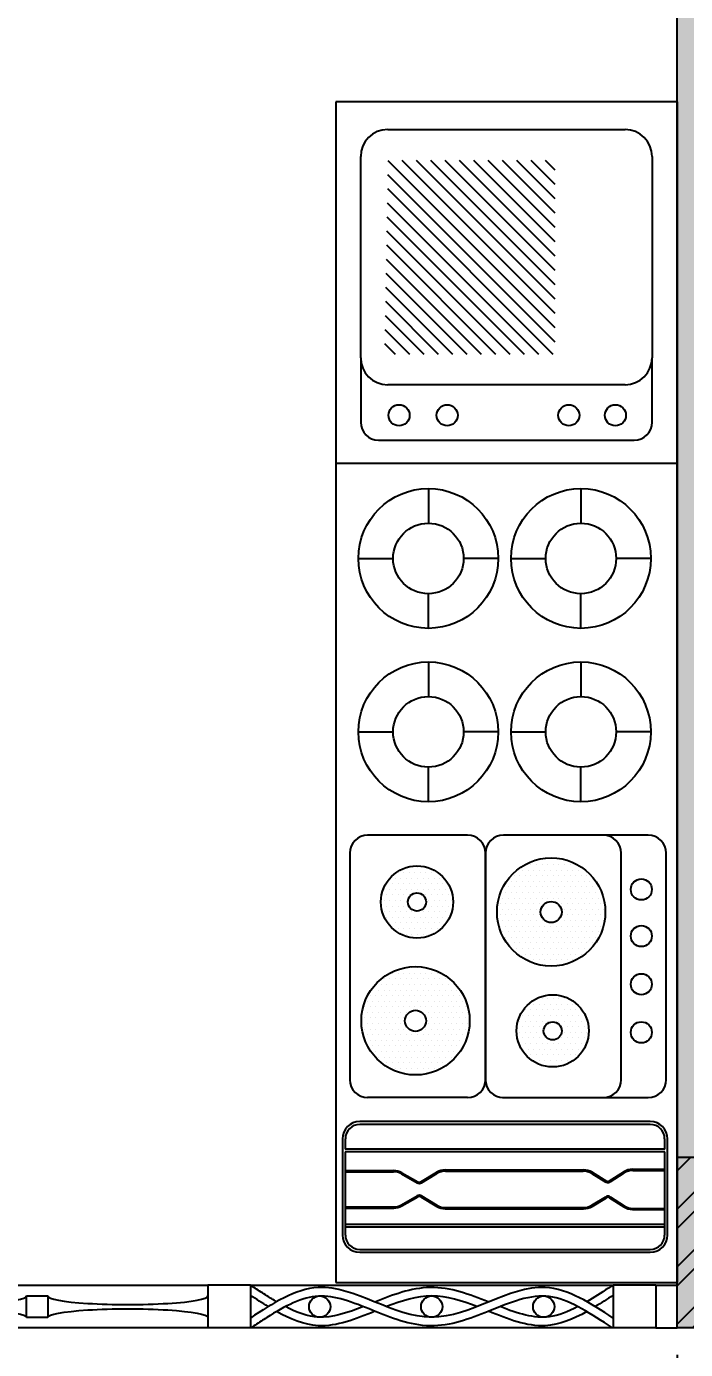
# Model space of a CAD drawing. Header units: millimetres. Extents: x 3409 to 3822, y 896 to 1108.
# Drawn here: x 3737.894 to 3739.439, y 1082.644 to 1085.744 of the extents above; entities that cross this region are included whole.
import ezdxf

# ---------------------------------------------------------------- set-up
doc = ezdxf.new("R2010")
doc.units = ezdxf.units.MM
for name, color, linetype in [('a-epipla', 8, 'Continuous'), ('a-toixoi', 5, 'Continuous'), ('DS_ST_quote 1_50', 7, 'Continuous'), ('Layer1', 5, 'Continuous'), ('ypostilwmata', 232, 'Continuous')]:
    doc.layers.add(name, color=color, linetype=linetype)
doc.styles.get("Standard").update_dxf_attribs({"font": 'arial.ttf'})
doc.dimstyles.get("Standard").update_dxf_attribs({"dimtxt": 0.18, "dimasz": 0.18, "dimexe": 0.18, "dimexo": 0.0625, "dimgap": 0.09, "dimtad": 0, "dimtih": 1, "dimtoh": 1, "dimdec": 4, "dimzin": 0, "dimdsep": 46, "dimtxsty": 'Standard', "dimcen": 0.09, "dimadec": 0, "dimazin": 0, "dimtfac": 1, "dimtdec": 4, "dimtofl": 0, "dimtmove": 0, "dimatfit": 3, "dimfxl": 1, "dimtolj": 1, "dimtzin": 0, "dimarcsym": 0})

# ---------------------------------------------------------------- blocks, each defined once
blk = doc.blocks.new('*X146')
at = {"color": 0}
for p, q in [((105.51402, 122.5058), (105.62727, 122.61905)), ((105.51402, 122.51641), (105.61666, 122.61905)), ((105.51402, 122.52701), (105.60606, 122.61905)), ((105.51402, 122.53762), (105.59545, 122.61905)), ((105.51402, 122.54823), (105.58485, 122.61905)), ((105.51402, 122.55883), (105.57424, 122.61905)), ((105.51402, 122.56944), (105.56363, 122.61905)), ((105.51402, 122.58005), (105.55303, 122.61905)), ((105.51402, 122.59065), (105.54242, 122.61905)), ((105.51402, 122.60126), (105.53181, 122.61905)), ((105.51402, 122.61187), (105.52121, 122.61905)), ((105.51429, 122.49546), (105.63788, 122.61905)), ((105.52471, 122.49527), (105.64848, 122.61905)), ((105.53513, 122.49509), (105.65766, 122.61762)), ((105.54556, 122.49491), (105.65766, 122.60701)), ((105.55598, 122.49472), (105.65766, 122.5964)), ((105.5664, 122.49454), (105.65766, 122.5858)), ((105.57683, 122.49436), (105.65766, 122.57519)), ((105.58725, 122.49417), (105.65766, 122.56458)), ((105.59767, 122.49399), (105.65766, 122.55398)), ((105.6081, 122.49381), (105.65766, 122.54337)), ((105.61852, 122.49363), (105.65766, 122.53276)), ((105.62895, 122.49344), (105.65766, 122.52216)), ((105.63937, 122.49326), (105.65766, 122.51155)), ((105.64979, 122.49308), (105.65766, 122.50094))]:
    blk.add_line(p, q, dxfattribs=at)
blk = doc.blocks.new('*X147')
at = {"color": 0}
for p, q in [((105.8109, 122.8594), (105.8109, 122.8594)), ((105.8203, 122.8594), (105.8203, 122.8594)), ((105.8297, 122.8594), (105.8297, 122.8594)), ((105.8391, 122.8594), (105.8391, 122.8594)), ((105.7594, 122.8312), (105.7594, 122.8312)), ((105.7641, 122.8406), (105.7641, 122.8406)), ((105.7687, 122.8312), (105.7687, 122.8312)), ((105.7734, 122.8406), (105.7734, 122.8406)), ((105.7781, 122.85), (105.7781, 122.85)), ((105.7781, 122.8312), (105.7781, 122.8312)), ((105.7828, 122.8406), (105.7828, 122.8406)), ((105.7875, 122.85), (105.7875, 122.85)), ((105.7875, 122.8312), (105.7875, 122.8312)), ((105.7922, 122.8406), (105.7922, 122.8406)), ((105.7969, 122.85), (105.7969, 122.85)), ((105.7969, 122.8312), (105.7969, 122.8312)), ((105.8016, 122.8406), (105.8016, 122.8406)), ((105.8063, 122.85), (105.8063, 122.85)), ((105.8063, 122.8312), (105.8063, 122.8312)), ((105.8109, 122.8406), (105.8109, 122.8406)), ((105.8156, 122.85), (105.8156, 122.85)), ((105.8156, 122.8312), (105.8156, 122.8312)), ((105.8203, 122.8406), (105.8203, 122.8406)), ((105.825, 122.85), (105.825, 122.85)), ((105.825, 122.8312), (105.825, 122.8312)), ((105.8297, 122.8406), (105.8297, 122.8406)), ((105.8344, 122.85), (105.8344, 122.85)), ((105.8344, 122.8312), (105.8344, 122.8312)), ((105.8391, 122.8406), (105.8391, 122.8406)), ((105.8438, 122.85), (105.8438, 122.85)), ((105.8438, 122.8312), (105.8438, 122.8312)), ((105.8484, 122.8406), (105.8484, 122.8406)), ((105.8531, 122.85), (105.8531, 122.85)), ((105.8531, 122.8312), (105.8531, 122.8312)), ((105.8578, 122.8406), (105.8578, 122.8406)), ((105.8625, 122.85), (105.8625, 122.85)), ((105.8625, 122.8312), (105.8625, 122.8312)), ((105.8672, 122.8406), (105.8672, 122.8406)), ((105.8719, 122.8312), (105.8719, 122.8312)), ((105.8766, 122.8406), (105.8766, 122.8406)), ((105.8812, 122.8312), (105.8812, 122.8312)), ((105.75, 122.8125), (105.75, 122.8125)), ((105.7547, 122.8219), (105.7547, 122.8219)), ((105.7594, 122.8125), (105.7594, 122.8125)), ((105.7641, 122.8219), (105.7641, 122.8219)), ((105.7687, 122.8125), (105.7687, 122.8125)), ((105.7734, 122.8219), (105.7734, 122.8219)), ((105.7781, 122.8125), (105.7781, 122.8125)), ((105.7828, 122.8219), (105.7828, 122.8219)), ((105.7875, 122.8125), (105.7875, 122.8125)), ((105.7922, 122.8219), (105.7922, 122.8219)), ((105.7969, 122.8125), (105.7969, 122.8125)), ((105.8016, 122.8219), (105.8016, 122.8219)), ((105.8063, 122.8125), (105.8063, 122.8125)), ((105.8109, 122.8219), (105.8109, 122.8219)), ((105.8156, 122.8125), (105.8156, 122.8125)), ((105.8203, 122.8219), (105.8203, 122.8219)), ((105.825, 122.8125), (105.825, 122.8125)), ((105.8297, 122.8219), (105.8297, 122.8219)), ((105.8344, 122.8125), (105.8344, 122.8125)), ((105.8391, 122.8219), (105.8391, 122.8219)), ((105.8438, 122.8125), (105.8438, 122.8125)), ((105.8484, 122.8219), (105.8484, 122.8219)), ((105.8531, 122.8125), (105.8531, 122.8125)), ((105.8578, 122.8219), (105.8578, 122.8219)), ((105.8625, 122.8125), (105.8625, 122.8125)), ((105.8672, 122.8219), (105.8672, 122.8219)), ((105.8719, 122.8125), (105.8719, 122.8125)), ((105.8766, 122.8219), (105.8766, 122.8219)), ((105.8812, 122.8125), (105.8812, 122.8125)), ((105.8859, 122.8219), (105.8859, 122.8219)), ((105.8906, 122.8125), (105.8906, 122.8125)), ((105.8953, 122.8219), (105.8953, 122.8219)), ((105.9, 122.8125), (105.9, 122.8125)), ((105.7406, 122.7938), (105.7406, 122.7938)), ((105.7453, 122.8031), (105.7453, 122.8031)), ((105.75, 122.7938), (105.75, 122.7938)), ((105.7547, 122.8031), (105.7547, 122.8031)), ((105.7594, 122.7938), (105.7594, 122.7938)), ((105.7641, 122.8031), (105.7641, 122.8031)), ((105.7687, 122.7938), (105.7687, 122.7938)), ((105.7734, 122.8031), (105.7734, 122.8031)), ((105.7781, 122.7938), (105.7781, 122.7938)), ((105.7828, 122.8031), (105.7828, 122.8031)), ((105.7875, 122.7938), (105.7875, 122.7938)), ((105.7922, 122.8031), (105.7922, 122.8031)), ((105.7969, 122.7938), (105.7969, 122.7938)), ((105.8016, 122.8031), (105.8016, 122.8031)), ((105.8063, 122.7938), (105.8063, 122.7938)), ((105.8109, 122.8031), (105.8109, 122.8031)), ((105.8156, 122.7938), (105.8156, 122.7938)), ((105.8203, 122.8031), (105.8203, 122.8031)), ((105.825, 122.7938), (105.825, 122.7938)), ((105.8297, 122.8031), (105.8297, 122.8031)), ((105.8344, 122.7938), (105.8344, 122.7938)), ((105.8391, 122.8031), (105.8391, 122.8031)), ((105.8438, 122.7938), (105.8438, 122.7938)), ((105.8484, 122.8031), (105.8484, 122.8031)), ((105.8531, 122.7938), (105.8531, 122.7938)), ((105.8578, 122.8031), (105.8578, 122.8031)), ((105.8625, 122.7938), (105.8625, 122.7938)), ((105.8672, 122.8031), (105.8672, 122.8031)), ((105.8719, 122.7938), (105.8719, 122.7938)), ((105.8766, 122.8031), (105.8766, 122.8031)), ((105.8812, 122.7938), (105.8812, 122.7938)), ((105.8859, 122.8031), (105.8859, 122.8031)), ((105.8906, 122.7938), (105.8906, 122.7938)), ((105.8953, 122.8031), (105.8953, 122.8031)), ((105.9, 122.7938), (105.9, 122.7938)), ((105.9047, 122.8031), (105.9047, 122.8031)), ((105.7313, 122.775), (105.7313, 122.775)), ((105.7359, 122.7844), (105.7359, 122.7844)), ((105.7359, 122.7656), (105.7359, 122.7656)), ((105.7406, 122.775), (105.7406, 122.775)), ((105.7453, 122.7844), (105.7453, 122.7844)), ((105.7453, 122.7656), (105.7453, 122.7656)), ((105.75, 122.775), (105.75, 122.775)), ((105.7547, 122.7844), (105.7547, 122.7844)), ((105.7547, 122.7656), (105.7547, 122.7656)), ((105.7594, 122.775), (105.7594, 122.775)), ((105.7641, 122.7844), (105.7641, 122.7844)), ((105.7641, 122.7656), (105.7641, 122.7656)), ((105.7687, 122.775), (105.7687, 122.775)), ((105.7734, 122.7844), (105.7734, 122.7844)), ((105.7734, 122.7656), (105.7734, 122.7656)), ((105.7781, 122.775), (105.7781, 122.775)), ((105.7828, 122.7844), (105.7828, 122.7844)), ((105.7828, 122.7656), (105.7828, 122.7656)), ((105.7875, 122.775), (105.7875, 122.775)), ((105.7922, 122.7844), (105.7922, 122.7844)), ((105.7922, 122.7656), (105.7922, 122.7656)), ((105.7969, 122.775), (105.7969, 122.775)), ((105.8016, 122.7844), (105.8016, 122.7844)), ((105.8016, 122.7656), (105.8016, 122.7656)), ((105.8391, 122.7844), (105.8391, 122.7844)), ((105.8391, 122.7656), (105.8391, 122.7656)), ((105.8438, 122.775), (105.8438, 122.775)), ((105.8484, 122.7844), (105.8484, 122.7844)), ((105.8484, 122.7656), (105.8484, 122.7656)), ((105.8531, 122.775), (105.8531, 122.775)), ((105.8578, 122.7844), (105.8578, 122.7844)), ((105.8578, 122.7656), (105.8578, 122.7656)), ((105.8625, 122.775), (105.8625, 122.775)), ((105.8672, 122.7844), (105.8672, 122.7844)), ((105.8672, 122.7656), (105.8672, 122.7656)), ((105.8719, 122.775), (105.8719, 122.775)), ((105.8766, 122.7844), (105.8766, 122.7844)), ((105.8766, 122.7656), (105.8766, 122.7656)), ((105.8812, 122.775), (105.8812, 122.775)), ((105.8859, 122.7844), (105.8859, 122.7844)), ((105.8859, 122.7656), (105.8859, 122.7656)), ((105.8906, 122.775), (105.8906, 122.775)), ((105.8953, 122.7844), (105.8953, 122.7844)), ((105.8953, 122.7656), (105.8953, 122.7656)), ((105.9, 122.775), (105.9, 122.775)), ((105.9047, 122.7844), (105.9047, 122.7844)), ((105.9047, 122.7656), (105.9047, 122.7656)), ((105.9094, 122.775), (105.9094, 122.775)), ((105.7359, 122.7469), (105.7359, 122.7469)), ((105.7406, 122.7562), (105.7406, 122.7562)), ((105.7453, 122.7469), (105.7453, 122.7469)), ((105.75, 122.7562), (105.75, 122.7562)), ((105.7547, 122.7469), (105.7547, 122.7469)), ((105.7594, 122.7562), (105.7594, 122.7562)), ((105.7641, 122.7469), (105.7641, 122.7469)), ((105.7687, 122.7562), (105.7687, 122.7562)), ((105.7734, 122.7469), (105.7734, 122.7469)), ((105.7781, 122.7562), (105.7781, 122.7562)), ((105.7828, 122.7469), (105.7828, 122.7469)), ((105.7875, 122.7562), (105.7875, 122.7562)), ((105.7922, 122.7469), (105.7922, 122.7469)), ((105.7969, 122.7562), (105.7969, 122.7562)), ((105.8016, 122.7469), (105.8016, 122.7469)), ((105.8063, 122.7562), (105.8063, 122.7562)), ((105.8109, 122.7469), (105.8109, 122.7469)), ((105.8203, 122.7469), (105.8203, 122.7469)), ((105.8297, 122.7469), (105.8297, 122.7469)), ((105.8344, 122.7562), (105.8344, 122.7562)), ((105.8391, 122.7469), (105.8391, 122.7469)), ((105.8438, 122.7562), (105.8438, 122.7562)), ((105.8484, 122.7469), (105.8484, 122.7469)), ((105.8531, 122.7562), (105.8531, 122.7562)), ((105.8578, 122.7469), (105.8578, 122.7469)), ((105.8625, 122.7562), (105.8625, 122.7562)), ((105.8672, 122.7469), (105.8672, 122.7469)), ((105.8719, 122.7562), (105.8719, 122.7562)), ((105.8766, 122.7469), (105.8766, 122.7469)), ((105.8812, 122.7562), (105.8812, 122.7562)), ((105.8859, 122.7469), (105.8859, 122.7469)), ((105.8906, 122.7562), (105.8906, 122.7562)), ((105.8953, 122.7469), (105.8953, 122.7469)), ((105.9, 122.7562), (105.9, 122.7562)), ((105.9047, 122.7469), (105.9047, 122.7469)), ((105.9094, 122.7562), (105.9094, 122.7562)), ((105.7406, 122.7375), (105.7406, 122.7375)), ((105.7453, 122.7281), (105.7453, 122.7281)), ((105.75, 122.7375), (105.75, 122.7375)), ((105.7547, 122.7281), (105.7547, 122.7281)), ((105.7594, 122.7375), (105.7594, 122.7375)), ((105.7641, 122.7281), (105.7641, 122.7281)), ((105.7687, 122.7375), (105.7687, 122.7375)), ((105.7734, 122.7281), (105.7734, 122.7281)), ((105.7781, 122.7375), (105.7781, 122.7375)), ((105.7828, 122.7281), (105.7828, 122.7281)), ((105.7875, 122.7375), (105.7875, 122.7375)), ((105.7922, 122.7281), (105.7922, 122.7281)), ((105.7969, 122.7375), (105.7969, 122.7375)), ((105.8016, 122.7281), (105.8016, 122.7281)), ((105.8063, 122.7375), (105.8063, 122.7375)), ((105.8109, 122.7281), (105.8109, 122.7281)), ((105.8156, 122.7375), (105.8156, 122.7375)), ((105.8203, 122.7281), (105.8203, 122.7281)), ((105.825, 122.7375), (105.825, 122.7375)), ((105.8297, 122.7281), (105.8297, 122.7281)), ((105.8344, 122.7375), (105.8344, 122.7375)), ((105.8391, 122.7281), (105.8391, 122.7281)), ((105.8438, 122.7375), (105.8438, 122.7375)), ((105.8484, 122.7281), (105.8484, 122.7281)), ((105.8531, 122.7375), (105.8531, 122.7375)), ((105.8578, 122.7281), (105.8578, 122.7281)), ((105.8625, 122.7375), (105.8625, 122.7375)), ((105.8672, 122.7281), (105.8672, 122.7281)), ((105.8719, 122.7375), (105.8719, 122.7375)), ((105.8766, 122.7281), (105.8766, 122.7281)), ((105.8812, 122.7375), (105.8812, 122.7375)), ((105.8859, 122.7281), (105.8859, 122.7281)), ((105.8906, 122.7375), (105.8906, 122.7375)), ((105.8953, 122.7281), (105.8953, 122.7281)), ((105.9, 122.7375), (105.9, 122.7375)), ((105.75, 122.7188), (105.75, 122.7188)), ((105.7547, 122.7094), (105.7547, 122.7094)), ((105.7594, 122.7188), (105.7594, 122.7188)), ((105.7641, 122.7094), (105.7641, 122.7094)), ((105.7687, 122.7188), (105.7687, 122.7188)), ((105.7687, 122.7), (105.7687, 122.7)), ((105.7734, 122.7094), (105.7734, 122.7094)), ((105.7781, 122.7188), (105.7781, 122.7188)), ((105.7781, 122.7), (105.7781, 122.7)), ((105.7828, 122.7094), (105.7828, 122.7094)), ((105.7875, 122.7188), (105.7875, 122.7188)), ((105.7875, 122.7), (105.7875, 122.7)), ((105.7922, 122.7094), (105.7922, 122.7094)), ((105.7969, 122.7188), (105.7969, 122.7188)), ((105.7969, 122.7), (105.7969, 122.7)), ((105.8016, 122.7094), (105.8016, 122.7094)), ((105.8063, 122.7188), (105.8063, 122.7188)), ((105.8063, 122.7), (105.8063, 122.7)), ((105.8109, 122.7094), (105.8109, 122.7094)), ((105.8156, 122.7188), (105.8156, 122.7188)), ((105.8156, 122.7), (105.8156, 122.7)), ((105.8203, 122.7094), (105.8203, 122.7094)), ((105.825, 122.7188), (105.825, 122.7188)), ((105.825, 122.7), (105.825, 122.7)), ((105.8297, 122.7094), (105.8297, 122.7094)), ((105.8344, 122.7188), (105.8344, 122.7188)), ((105.8344, 122.7), (105.8344, 122.7)), ((105.8391, 122.7094), (105.8391, 122.7094)), ((105.8438, 122.7188), (105.8438, 122.7188)), ((105.8438, 122.7), (105.8438, 122.7)), ((105.8484, 122.7094), (105.8484, 122.7094)), ((105.8531, 122.7188), (105.8531, 122.7188)), ((105.8531, 122.7), (105.8531, 122.7)), ((105.8578, 122.7094), (105.8578, 122.7094)), ((105.8625, 122.7188), (105.8625, 122.7188)), ((105.8625, 122.7), (105.8625, 122.7)), ((105.8672, 122.7094), (105.8672, 122.7094)), ((105.8719, 122.7188), (105.8719, 122.7188)), ((105.8719, 122.7), (105.8719, 122.7)), ((105.8766, 122.7094), (105.8766, 122.7094)), ((105.8812, 122.7188), (105.8812, 122.7188)), ((105.8859, 122.7094), (105.8859, 122.7094)), ((105.8906, 122.7188), (105.8906, 122.7188)), ((105.7828, 122.6906), (105.7828, 122.6906)), ((105.7922, 122.6906), (105.7922, 122.6906)), ((105.8016, 122.6906), (105.8016, 122.6906)), ((105.8063, 122.6813), (105.8063, 122.6813)), ((105.8109, 122.6906), (105.8109, 122.6906)), ((105.8156, 122.6813), (105.8156, 122.6813)), ((105.8203, 122.6906), (105.8203, 122.6906)), ((105.825, 122.6813), (105.825, 122.6813)), ((105.8297, 122.6906), (105.8297, 122.6906)), ((105.8344, 122.6813), (105.8344, 122.6813)), ((105.8391, 122.6906), (105.8391, 122.6906)), ((105.8484, 122.6906), (105.8484, 122.6906)), ((105.8578, 122.6906), (105.8578, 122.6906))]:
    blk.add_line(p, q, dxfattribs=at)
blk = doc.blocks.new('*X148')
at = {"color": 0}
for p, q in [((105.7922, 122.6156), (105.7922, 122.6156)), ((105.7969, 122.625), (105.7969, 122.625)), ((105.8016, 122.6156), (105.8016, 122.6156)), ((105.8063, 122.625), (105.8063, 122.625)), ((105.8109, 122.6156), (105.8109, 122.6156)), ((105.8156, 122.625), (105.8156, 122.625)), ((105.8203, 122.6156), (105.8203, 122.6156)), ((105.825, 122.625), (105.825, 122.625)), ((105.8297, 122.6156), (105.8297, 122.6156)), ((105.8344, 122.625), (105.8344, 122.625)), ((105.8391, 122.6156), (105.8391, 122.6156)), ((105.8438, 122.625), (105.8438, 122.625)), ((105.8484, 122.6156), (105.8484, 122.6156)), ((105.8578, 122.6156), (105.8578, 122.6156)), ((105.7687, 122.5875), (105.7687, 122.5875)), ((105.7734, 122.5969), (105.7734, 122.5969)), ((105.7781, 122.6063), (105.7781, 122.6063)), ((105.7781, 122.5875), (105.7781, 122.5875)), ((105.7828, 122.5969), (105.7828, 122.5969)), ((105.7875, 122.6063), (105.7875, 122.6063)), ((105.7875, 122.5875), (105.7875, 122.5875)), ((105.7922, 122.5969), (105.7922, 122.5969)), ((105.7969, 122.6063), (105.7969, 122.6063)), ((105.7969, 122.5875), (105.7969, 122.5875)), ((105.8016, 122.5969), (105.8016, 122.5969)), ((105.8063, 122.6063), (105.8063, 122.6063)), ((105.8063, 122.5875), (105.8063, 122.5875)), ((105.8109, 122.5969), (105.8109, 122.5969)), ((105.8156, 122.6063), (105.8156, 122.6063)), ((105.8156, 122.5875), (105.8156, 122.5875)), ((105.8203, 122.5969), (105.8203, 122.5969)), ((105.825, 122.6063), (105.825, 122.6063)), ((105.825, 122.5875), (105.825, 122.5875)), ((105.8297, 122.5969), (105.8297, 122.5969)), ((105.8344, 122.6063), (105.8344, 122.6063)), ((105.8344, 122.5875), (105.8344, 122.5875)), ((105.8391, 122.5969), (105.8391, 122.5969)), ((105.8438, 122.6063), (105.8438, 122.6063)), ((105.8438, 122.5875), (105.8438, 122.5875)), ((105.8484, 122.5969), (105.8484, 122.5969)), ((105.8531, 122.6063), (105.8531, 122.6063)), ((105.8531, 122.5875), (105.8531, 122.5875)), ((105.8578, 122.5969), (105.8578, 122.5969)), ((105.8625, 122.6063), (105.8625, 122.6063)), ((105.8625, 122.5875), (105.8625, 122.5875)), ((105.8672, 122.5969), (105.8672, 122.5969)), ((105.8719, 122.6063), (105.8719, 122.6063)), ((105.8719, 122.5875), (105.8719, 122.5875)), ((105.8766, 122.5969), (105.8766, 122.5969)), ((105.8812, 122.5875), (105.8812, 122.5875)), ((105.7641, 122.5781), (105.7641, 122.5781)), ((105.7687, 122.5687), (105.7687, 122.5687)), ((105.7734, 122.5781), (105.7734, 122.5781)), ((105.7781, 122.5687), (105.7781, 122.5687)), ((105.7828, 122.5781), (105.7828, 122.5781)), ((105.7875, 122.5687), (105.7875, 122.5687)), ((105.7922, 122.5781), (105.7922, 122.5781)), ((105.7969, 122.5687), (105.7969, 122.5687)), ((105.8016, 122.5781), (105.8016, 122.5781)), ((105.8063, 122.5687), (105.8063, 122.5687)), ((105.8391, 122.5781), (105.8391, 122.5781)), ((105.8438, 122.5687), (105.8438, 122.5687)), ((105.8484, 122.5781), (105.8484, 122.5781)), ((105.8531, 122.5687), (105.8531, 122.5687)), ((105.8578, 122.5781), (105.8578, 122.5781)), ((105.8625, 122.5687), (105.8625, 122.5687)), ((105.8672, 122.5781), (105.8672, 122.5781)), ((105.8719, 122.5687), (105.8719, 122.5687)), ((105.8766, 122.5781), (105.8766, 122.5781)), ((105.8812, 122.5687), (105.8812, 122.5687)), ((105.7687, 122.55), (105.7687, 122.55)), ((105.7734, 122.5594), (105.7734, 122.5594)), ((105.7781, 122.55), (105.7781, 122.55)), ((105.7828, 122.5594), (105.7828, 122.5594)), ((105.7875, 122.55), (105.7875, 122.55)), ((105.7922, 122.5594), (105.7922, 122.5594)), ((105.7969, 122.55), (105.7969, 122.55)), ((105.8016, 122.5594), (105.8016, 122.5594)), ((105.8063, 122.55), (105.8063, 122.55)), ((105.8109, 122.5594), (105.8109, 122.5594)), ((105.8156, 122.55), (105.8156, 122.55)), ((105.825, 122.55), (105.825, 122.55)), ((105.8344, 122.55), (105.8344, 122.55)), ((105.8391, 122.5594), (105.8391, 122.5594)), ((105.8438, 122.55), (105.8438, 122.55)), ((105.8484, 122.5594), (105.8484, 122.5594)), ((105.8531, 122.55), (105.8531, 122.55)), ((105.8578, 122.5594), (105.8578, 122.5594)), ((105.8625, 122.55), (105.8625, 122.55)), ((105.8672, 122.5594), (105.8672, 122.5594)), ((105.8719, 122.55), (105.8719, 122.55)), ((105.8766, 122.5594), (105.8766, 122.5594)), ((105.7734, 122.5406), (105.7734, 122.5406)), ((105.7828, 122.5406), (105.7828, 122.5406)), ((105.7875, 122.5312), (105.7875, 122.5312)), ((105.7922, 122.5406), (105.7922, 122.5406)), ((105.7922, 122.5219), (105.7922, 122.5219)), ((105.7969, 122.5312), (105.7969, 122.5312)), ((105.8016, 122.5406), (105.8016, 122.5406)), ((105.8016, 122.5219), (105.8016, 122.5219)), ((105.8063, 122.5312), (105.8063, 122.5312)), ((105.8109, 122.5406), (105.8109, 122.5406)), ((105.8109, 122.5219), (105.8109, 122.5219)), ((105.8156, 122.5312), (105.8156, 122.5312)), ((105.8203, 122.5406), (105.8203, 122.5406)), ((105.8203, 122.5219), (105.8203, 122.5219)), ((105.825, 122.5312), (105.825, 122.5312)), ((105.8297, 122.5406), (105.8297, 122.5406)), ((105.8297, 122.5219), (105.8297, 122.5219)), ((105.8344, 122.5312), (105.8344, 122.5312)), ((105.8391, 122.5406), (105.8391, 122.5406)), ((105.8391, 122.5219), (105.8391, 122.5219)), ((105.8438, 122.5312), (105.8438, 122.5312)), ((105.8484, 122.5406), (105.8484, 122.5406)), ((105.8484, 122.5219), (105.8484, 122.5219)), ((105.8531, 122.5312), (105.8531, 122.5312)), ((105.8578, 122.5406), (105.8578, 122.5406)), ((105.8578, 122.5219), (105.8578, 122.5219)), ((105.8625, 122.5312), (105.8625, 122.5312)), ((105.8672, 122.5406), (105.8672, 122.5406)), ((105.8156, 122.5125), (105.8156, 122.5125)), ((105.825, 122.5125), (105.825, 122.5125)), ((105.8344, 122.5125), (105.8344, 122.5125))]:
    blk.add_line(p, q, dxfattribs=at)
blk = doc.blocks.new('*D205')
at = {"layer": 'Defpoints', "color": 0, "transparency": 16777216}
for p in [(3736.4188, 1082.694), (3739.4188, 1082.694), (3739.4188, 1082.5184)]:
    blk.add_point(p, dxfattribs=at)
at = {"layer": 'DS_ST_quote 1_50', "color": 0, "lineweight": -2, "transparency": 16777216}
for p, q in [((3736.4188, 1082.6315), (3736.4188, 1082.3384)), ((3739.4188, 1082.6315), (3739.4188, 1082.3384)), ((3736.5988, 1082.5184), (3739.2388, 1082.5184))]:
    blk.add_line(p, q, dxfattribs=at)
at = {"layer": 'DS_ST_quote 1_50', "color": 0, "transparency": 16777216}
for points in [[(3736.5988, 1082.5484), (3736.5988, 1082.4884), (3736.4188, 1082.5184)], [(3739.2388, 1082.5484), (3739.2388, 1082.4884), (3739.4188, 1082.5184)]]:
    blk.add_solid(points, dxfattribs=at)
at = {"layer": 'DS_ST_quote 1_50', "color": 0, "transparency": 16777216, "insert": (3737.9188, 1082.3323), "char_height": 0.18, "attachment_point": 5}
blk.add_mtext('\\A1;3.00', dxfattribs=at)
blk = doc.blocks.new('*D206')
at = {"layer": 'Defpoints', "color": 0, "transparency": 16777216}
for p in [(3739.4188, 1082.694), (3739.8188, 1082.6941), (3739.8188, 1082.5184)]:
    blk.add_point(p, dxfattribs=at)
at = {"layer": 'DS_ST_quote 1_50', "color": 0, "lineweight": -2, "transparency": 16777216}
for p, q in [((3739.4188, 1082.6315), (3739.4188, 1082.3384)), ((3739.8188, 1082.6316), (3739.8188, 1082.3384)), ((3739.2388, 1082.5184), (3739.0588, 1082.5184)), ((3739.4188, 1082.5184), (3739.8188, 1082.5184)), ((3739.6188, 1082.5184), (3739.6188, 1081.9258)), ((3739.9988, 1082.5184), (3740.1788, 1082.5184)), ((3739.6188, 1081.9258), (3739.7988, 1081.9258))]:
    blk.add_line(p, q, dxfattribs=at)
at = {"layer": 'DS_ST_quote 1_50', "color": 0, "transparency": 16777216}
for points in [[(3739.2388, 1082.5484), (3739.2388, 1082.4884), (3739.4188, 1082.5184)], [(3739.9988, 1082.5484), (3739.9988, 1082.4884), (3739.8188, 1082.5184)]]:
    blk.add_solid(points, dxfattribs=at)
at = {"layer": 'DS_ST_quote 1_50', "color": 0, "transparency": 16777216, "insert": (3740.1222, 1081.9258), "char_height": 0.18, "attachment_point": 5}
blk.add_mtext('\\A1;0.40', dxfattribs=at)

msp = doc.modelspace()

# ---------------------------------------------------------------- hatches: boundary and pattern name
at = {"layer": 'a-epipla'}
h = msp.add_hatch(dxfattribs=at)
h.set_pattern_fill('ANSI32', color=256, scale=0.01)
h.set_pattern_definition([(45, (264.24471, 2.56293), (-0.067351921, 0.067351921), []), (45, (264.28961, 2.56293), (-0.067351921, 0.067351921), [])])
h.paths.add_polyline_path([(3682.4188, 1087.4941), (3682.0188, 1087.4941), (3682.0188, 1087.0941), (3682.4188, 1087.0941)])
h.paths.add_polyline_path([(3685.8188, 1087.4941), (3685.4188, 1087.4941), (3685.4188, 1087.0941), (3685.8188, 1087.0941)])
h.paths.add_polyline_path([(3689.2188, 1087.4941), (3688.8188, 1087.4941), (3688.8188, 1087.0941), (3689.2188, 1087.0941)])
h.paths.add_polyline_path([(3692.6188, 1087.4941), (3692.2188, 1087.4941), (3692.2188, 1087.0941), (3692.6188, 1087.0941)])
h.paths.add_polyline_path([(3696.0188, 1087.4941), (3695.6188, 1087.4941), (3695.6188, 1087.0941), (3696.0188, 1087.0941)])
h.paths.add_polyline_path([(3696.0188, 1083.0941), (3695.6188, 1083.0941), (3695.6188, 1082.6941), (3696.0188, 1082.6941)])
h.paths.add_polyline_path([(3692.6188, 1083.0941), (3692.2188, 1083.0941), (3692.2188, 1082.6941), (3692.6188, 1082.6941)])
h.paths.add_polyline_path([(3689.2188, 1083.0941), (3688.8188, 1083.0941), (3688.8188, 1082.6941), (3689.2188, 1082.6941)])
h.paths.add_polyline_path([(3685.8188, 1083.0941), (3685.4188, 1083.0941), (3685.4188, 1082.6941), (3685.8188, 1082.6941)])
h.paths.add_polyline_path([(3682.4188, 1083.0941), (3682.0188, 1083.0941), (3682.0188, 1082.6941), (3682.4188, 1082.6941)])
h.paths.add_polyline_path([(3699.4188, 1087.4941), (3699.0188, 1087.4941), (3699.0188, 1087.0941), (3699.4188, 1087.0941)])
h.paths.add_polyline_path([(3702.8188, 1087.4941), (3702.4188, 1087.4941), (3702.4188, 1087.0941), (3702.8188, 1087.0941)])
h.paths.add_polyline_path([(3706.2188, 1087.4941), (3705.8188, 1087.4941), (3705.8188, 1087.0941), (3706.2188, 1087.0941)])
h.paths.add_polyline_path([(3709.6188, 1087.4941), (3709.2188, 1087.4941), (3709.2188, 1087.0941), (3709.6188, 1087.0941)])
h.paths.add_polyline_path([(3709.6188, 1083.0941), (3709.2188, 1083.0941), (3709.2188, 1082.6941), (3709.6188, 1082.6941)])
h.paths.add_polyline_path([(3706.2188, 1083.0941), (3705.8188, 1083.0941), (3705.8188, 1082.6941), (3706.2188, 1082.6941)])
h.paths.add_polyline_path([(3702.8188, 1083.0941), (3702.4188, 1083.0941), (3702.4188, 1082.6941), (3702.8188, 1082.6941)])
h.paths.add_polyline_path([(3699.4188, 1083.0941), (3699.0188, 1083.0941), (3699.0188, 1082.6941), (3699.4188, 1082.6941)])
h.paths.add_polyline_path([(3716.0188, 1087.4941), (3715.6188, 1087.4941), (3715.6188, 1087.0941), (3716.0188, 1087.0941)])
h.paths.add_polyline_path([(3719.4188, 1087.4941), (3719.0188, 1087.4941), (3719.0188, 1087.0941), (3719.4188, 1087.0941)])
h.paths.add_polyline_path([(3722.8188, 1087.4941), (3722.4188, 1087.4941), (3722.4188, 1087.0941), (3722.8188, 1087.0941)])
h.paths.add_polyline_path([(3726.2188, 1087.4941), (3725.8188, 1087.4941), (3725.8188, 1087.0941), (3726.2188, 1087.0941)])
h.paths.add_polyline_path([(3716.0188, 1083.0941), (3715.6188, 1083.0941), (3715.6188, 1082.6941), (3716.0188, 1082.6941)])
h.paths.add_polyline_path([(3719.4188, 1083.0941), (3719.0188, 1083.0941), (3719.0188, 1082.6941), (3719.4188, 1082.6941)])
h.paths.add_polyline_path([(3722.8188, 1083.0941), (3722.4188, 1083.0941), (3722.4188, 1082.6941), (3722.8188, 1082.6941)])
h.paths.add_polyline_path([(3726.2188, 1083.0941), (3725.8188, 1083.0941), (3725.8188, 1082.6941), (3726.2188, 1082.6941)])
h.paths.add_polyline_path([(3729.6188, 1087.4941), (3729.2188, 1087.4941), (3729.2188, 1087.0941), (3729.6188, 1087.0941)])
h.paths.add_polyline_path([(3733.0188, 1087.4941), (3732.6188, 1087.4941), (3732.6188, 1087.0941), (3733.0188, 1087.0941)])
h.paths.add_polyline_path([(3736.4188, 1087.4941), (3736.0188, 1087.4941), (3736.0188, 1087.0941), (3736.4188, 1087.0941)])
h.paths.add_polyline_path([(3739.8188, 1087.4941), (3739.4188, 1087.4941), (3739.4188, 1087.0941), (3739.8188, 1087.0941)])
h.paths.add_polyline_path([(3743.2188, 1087.4941), (3742.8188, 1087.4941), (3742.8188, 1087.0941), (3743.2188, 1087.0941)])
h.paths.add_polyline_path([(3743.2188, 1083.0941), (3742.8188, 1083.0941), (3742.8188, 1082.6941), (3743.2188, 1082.6941)])
h.paths.add_polyline_path([(3739.8188, 1083.0941), (3739.4188, 1083.0941), (3739.4188, 1082.6941), (3739.8188, 1082.6941)])
h.paths.add_polyline_path([(3736.4188, 1083.0941), (3736.0188, 1083.0941), (3736.0188, 1082.6941), (3736.4188, 1082.6941)])
h.paths.add_polyline_path([(3733.0188, 1083.0941), (3732.6188, 1083.0941), (3732.6188, 1082.6941), (3733.0188, 1082.6941)])
h.paths.add_polyline_path([(3729.6188, 1083.0941), (3729.2188, 1083.0941), (3729.2188, 1082.6941), (3729.6188, 1082.6941)])
h = msp.add_hatch(dxfattribs=at)
h.set_pattern_fill('AR-CONC', color=256, scale=0.00088)
h.set_pattern_definition([(50, (264.24471, 2.56293), (0.1603225087, -0.0140263953), [0.016764, -0.184404]), (355, (264.24471, 2.56293), (-0.031014211, 0.168130024), [0.0134112, -0.147523714]), (100.4514447, (264.25807, 2.56176), (0.1293082974, 0.154103622), [0.014247208, -0.156719415]), (46.1842, (264.24471, 2.60764), (0.238549556, -0.036997249), [0.025146, -0.276606]), (96.6355576, (264.2646, 2.60455), (0.208915638, 0.21773499), [0.02137082, -0.235079335]), (351.184151, (264.2447, 2.60764), (0.208915638, 0.21773499), [0.020116771, -0.221284564]), (21, (264.26706, 2.59646), (0.1334206643, -0.0899933744), [0.016764, -0.184404]), (326, (264.26706, 2.59646), (0.054385785, 0.16208541), [0.0134112, -0.1475232]), (71.451445, (264.27818, 2.58896), (0.187806449, 0.0720920366), [0.014247208, -0.156719145]), (37.5, (264.24471, 2.562933), (0.0027179709, 0.0744084342), [0, -0.14573504, 0, -0.1497584, 0, -0.148082]), (7.5, (264.24471, 2.56293), (0.058801303, 0.0881589058), [0, -0.08538464, 0, -0.14238224, 0, -0.0564388]), (327.5, (264.194866, 2.56293), (0.1193197237, -0.0050412947), [0, -0.05588, 0, -0.1743456, 0, -0.2313432]), (317.5, (264.17251, 2.56293), (0.1303536796, 0.022375312), [0, -0.072644, 0, -0.11578336, 0, -0.1642872])])
h.paths.add_polyline_path([(3682.4188, 1087.4941), (3682.0188, 1087.4941), (3682.0188, 1087.0941), (3682.4188, 1087.0941)])
h.paths.add_polyline_path([(3685.8188, 1087.4941), (3685.4188, 1087.4941), (3685.4188, 1087.0941), (3685.8188, 1087.0941)])
h.paths.add_polyline_path([(3682.4188, 1083.0941), (3682.0188, 1083.0941), (3682.0188, 1082.6941), (3682.4188, 1082.6941)])
h.paths.add_polyline_path([(3685.8188, 1083.0941), (3685.4188, 1083.0941), (3685.4188, 1082.6941), (3685.8188, 1082.6941)])
h.paths.add_polyline_path([(3689.2188, 1087.4941), (3688.8188, 1087.4941), (3688.8188, 1087.0941), (3689.2188, 1087.0941)])
h.paths.add_polyline_path([(3689.2188, 1083.0941), (3688.8188, 1083.0941), (3688.8188, 1082.6941), (3689.2188, 1082.6941)])
h.paths.add_polyline_path([(3692.6188, 1083.0941), (3692.2188, 1083.0941), (3692.2188, 1082.6941), (3692.6188, 1082.6941)])
h.paths.add_polyline_path([(3692.6188, 1087.4941), (3692.2188, 1087.4941), (3692.2188, 1087.0941), (3692.6188, 1087.0941)])
h.paths.add_polyline_path([(3696.0188, 1087.4941), (3695.6188, 1087.4941), (3695.6188, 1087.0941), (3696.0188, 1087.0941)])
h.paths.add_polyline_path([(3696.0188, 1083.0941), (3695.6188, 1083.0941), (3695.6188, 1082.6941), (3696.0188, 1082.6941)])
h.paths.add_polyline_path([(3699.4188, 1083.0941), (3699.0188, 1083.0941), (3699.0188, 1082.6941), (3699.4188, 1082.6941)])
h.paths.add_polyline_path([(3699.4188, 1087.4941), (3699.0188, 1087.4941), (3699.0188, 1087.0941), (3699.4188, 1087.0941)])
h.paths.add_polyline_path([(3702.8188, 1087.4941), (3702.4188, 1087.4941), (3702.4188, 1087.0941), (3702.8188, 1087.0941)])
h.paths.add_polyline_path([(3702.8188, 1083.0941), (3702.4188, 1083.0941), (3702.4188, 1082.6941), (3702.8188, 1082.6941)])
h.paths.add_polyline_path([(3706.2188, 1087.4941), (3705.8188, 1087.4941), (3705.8188, 1087.0941), (3706.2188, 1087.0941)])
h.paths.add_polyline_path([(3706.2188, 1083.0941), (3705.8188, 1083.0941), (3705.8188, 1082.6941), (3706.2188, 1082.6941)])
h.paths.add_polyline_path([(3709.6188, 1087.4941), (3709.2188, 1087.4941), (3709.2188, 1087.0941), (3709.6188, 1087.0941)])
h.paths.add_polyline_path([(3709.6188, 1083.0941), (3709.2188, 1083.0941), (3709.2188, 1082.6941), (3709.6188, 1082.6941)])
h.paths.add_polyline_path([(3716.0188, 1087.4941), (3715.6188, 1087.4941), (3715.6188, 1087.0941), (3716.0188, 1087.0941)])
h.paths.add_polyline_path([(3719.4188, 1087.4941), (3719.0188, 1087.4941), (3719.0188, 1087.0941), (3719.4188, 1087.0941)])
h.paths.add_polyline_path([(3716.0188, 1083.0941), (3715.6188, 1083.0941), (3715.6188, 1082.6941), (3716.0188, 1082.6941)])
h.paths.add_polyline_path([(3719.4188, 1083.0941), (3719.0188, 1083.0941), (3719.0188, 1082.6941), (3719.4188, 1082.6941)])
h.paths.add_polyline_path([(3722.8188, 1087.4941), (3722.4188, 1087.4941), (3722.4188, 1087.0941), (3722.8188, 1087.0941)])
h.paths.add_polyline_path([(3722.8188, 1083.0941), (3722.4188, 1083.0941), (3722.4188, 1082.6941), (3722.8188, 1082.6941)])
h.paths.add_polyline_path([(3726.2188, 1087.4941), (3725.8188, 1087.4941), (3725.8188, 1087.0941), (3726.2188, 1087.0941)])
h.paths.add_polyline_path([(3726.2188, 1083.0941), (3725.8188, 1083.0941), (3725.8188, 1082.6941), (3726.2188, 1082.6941)])
h.paths.add_polyline_path([(3729.6188, 1087.4941), (3729.2188, 1087.4941), (3729.2188, 1087.0941), (3729.6188, 1087.0941)])
h.paths.add_polyline_path([(3729.6188, 1083.0941), (3729.2188, 1083.0941), (3729.2188, 1082.6941), (3729.6188, 1082.6941)])
h.paths.add_polyline_path([(3733.0188, 1087.4941), (3732.6188, 1087.4941), (3732.6188, 1087.0941), (3733.0188, 1087.0941)])
h.paths.add_polyline_path([(3733.0188, 1083.0941), (3732.6188, 1083.0941), (3732.6188, 1082.6941), (3733.0188, 1082.6941)])
h.paths.add_polyline_path([(3736.4188, 1087.4941), (3736.0188, 1087.4941), (3736.0188, 1087.0941), (3736.4188, 1087.0941)])
h.paths.add_polyline_path([(3736.4188, 1083.0941), (3736.0188, 1083.0941), (3736.0188, 1082.6941), (3736.4188, 1082.6941)])
h.paths.add_polyline_path([(3739.8188, 1087.4941), (3739.4188, 1087.4941), (3739.4188, 1087.0941), (3739.8188, 1087.0941)])
h.paths.add_polyline_path([(3739.8188, 1083.0941), (3739.4188, 1083.0941), (3739.4188, 1082.6941), (3739.8188, 1082.6941)])
h.paths.add_polyline_path([(3743.2188, 1083.0941), (3742.8188, 1083.0941), (3742.8188, 1082.6941), (3743.2188, 1082.6941)])
h.paths.add_polyline_path([(3743.2188, 1087.4941), (3742.8188, 1087.4941), (3742.8188, 1087.0941), (3743.2188, 1087.0941)])
at = {"layer": 'Layer1'}
h = msp.add_hatch(color=256, dxfattribs=at)
h.dxf.hatch_style = 1
h.paths.add_polyline_path([(3726.2188, 1087.0941), (3725.8188, 1087.0941), (3725.8188, 1083.0941), (3726.2188, 1083.0941)])
h.paths.add_polyline_path([(3729.6188, 1087.0941), (3729.2188, 1087.0941), (3729.2188, 1083.0941), (3729.6188, 1083.0941)])
h.paths.add_polyline_path([(3739.8188, 1087.0941), (3739.4188, 1087.0941), (3739.4188, 1083.0941), (3739.8188, 1083.0941)])
h.paths.add_polyline_path([(3743.2188, 1087.0941), (3743.0188, 1087.0941), (3743.0188, 1086.3441), (3741.502, 1086.3441), (3741.502, 1086.1441), (3743.0188, 1086.1441), (3743.0188, 1085.1941), (3739.8188, 1085.1941), (3739.8188, 1084.9941), (3743.0188, 1084.9941), (3743.0188, 1084.0441), (3741.502, 1084.0441), (3741.502, 1083.8441), (3743.0188, 1083.8441), (3743.0188, 1083.0941), (3743.2188, 1083.0941)])
h.paths.add_polyline_path([(3742.8188, 1087.4941), (3741.502, 1087.4941), (3741.502, 1087.2941), (3742.8188, 1087.2941)])
h.paths.add_polyline_path([(3740.4994, 1087.4941), (3739.8188, 1087.4941), (3739.8188, 1087.2941), (3740.4994, 1087.2941)])
h.paths.add_polyline_path([(3740.4994, 1082.8941), (3739.8188, 1082.8941), (3739.8188, 1082.6941), (3740.4995, 1082.6941)])
h.paths.add_polyline_path([(3742.8188, 1082.8941), (3741.502, 1082.8941), (3741.5021, 1082.6941), (3742.8188, 1082.6941)])

# ---------------------------------------------------------------- linework, layer by layer
at = {"layer": 'a-epipla'}
for p, q in [((3739.4188, 1085.5674), (3738.6188, 1085.5674)), ((3738.6188, 1085.5674), (3738.6188, 1084.7197)), ((3739.4188, 1085.5674), (3739.4188, 1082.8006)), ((3738.7405, 1085.5026), (3739.297, 1085.5026)), ((3738.6772, 1084.9678), (3738.6772, 1085.4393)), ((3739.3603, 1085.4393), (3739.3603, 1084.9678)), ((3738.6772, 1084.9678), (3738.6772, 1084.8165)), ((3739.3603, 1084.8165), (3739.3603, 1084.9678)), ((3739.297, 1084.9045), (3738.7405, 1084.9045)), ((3738.7191, 1084.7746), (3739.3184, 1084.7746)), ((3739.4188, 1084.7197), (3738.6188, 1084.7197)), ((3738.6188, 1084.7197), (3738.6188, 1082.8006)), ((3738.8359, 1084.6613), (3738.8359, 1084.58)), ((3739.1935, 1084.6613), (3739.1935, 1084.58)), ((3738.6721, 1084.4974), (3738.7534, 1084.4974)), ((3738.9998, 1084.4974), (3738.9185, 1084.4974)), ((3739.0296, 1084.4974), (3739.1109, 1084.4974)), ((3739.3573, 1084.4974), (3739.2761, 1084.4974)), ((3738.8359, 1084.3336), (3738.8359, 1084.4149)), ((3739.1935, 1084.3336), (3739.1935, 1084.4149)), ((3738.8359, 1084.2549), (3738.8359, 1084.1736)), ((3739.1935, 1084.2549), (3739.1935, 1084.1736)), ((3738.6721, 1084.091), (3738.7534, 1084.091)), ((3738.9998, 1084.091), (3738.9185, 1084.091)), ((3739.0296, 1084.091), (3739.1109, 1084.091)), ((3739.3573, 1084.091), (3739.2761, 1084.091)), ((3738.8359, 1083.9272), (3738.8359, 1084.0085)), ((3739.1935, 1083.9272), (3739.1935, 1084.0085)), ((3738.9278, 1083.8488), (3738.6936, 1083.8488)), ((3739.3515, 1083.8488), (3739.0117, 1083.8488)), ((3738.6516, 1083.8069), (3738.6516, 1083.2758)), ((3738.9697, 1083.8069), (3738.9697, 1083.2758)), ((3738.9697, 1083.2758), (3738.9697, 1083.8069)), ((3739.2878, 1083.2758), (3739.2878, 1083.8069)), ((3739.3935, 1083.2758), (3739.3935, 1083.8069)), ((3738.9278, 1083.2338), (3738.6936, 1083.2338)), ((3739.0097, 1083.2338), (3739.3515, 1083.2338)), ((3739.3562, 1083.1777), (3738.6749, 1083.1777)), ((3739.3562, 1083.171), (3738.6749, 1083.171)), ((3738.6345, 1083.1373), (3738.6345, 1082.9118)), ((3738.6412, 1083.1373), (3738.6412, 1083.1134)), ((3739.3899, 1083.1134), (3738.6412, 1083.1134)), ((3739.3899, 1083.1134), (3739.3899, 1083.1373)), ((3739.3966, 1082.9099), (3739.3966, 1083.1373)), ((3739.3899, 1083.1066), (3738.6412, 1083.1066)), ((3738.6412, 1083.1066), (3738.6412, 1082.9118)), ((3739.3899, 1082.9118), (3739.3899, 1083.1066)), ((3738.6412, 1083.0628), (3738.7548, 1083.0628)), ((3738.6412, 1083.0601), (3738.7541, 1083.0601)), ((3738.7731, 1083.0551), (3738.81, 1083.0342)), ((3738.7738, 1083.0578), (3738.8113, 1083.0365)), ((3738.8181, 1083.0366), (3738.8554, 1083.0589)), ((3738.8195, 1083.0343), (3738.8561, 1083.0563)), ((3738.8752, 1083.0644), (3739.1996, 1083.0644)), ((3738.8759, 1083.0617), (3739.1989, 1083.0617)), ((3739.2189, 1083.0561), (3739.2519, 1083.0361)), ((3739.2196, 1083.0588), (3739.2533, 1083.0384)), ((3739.2604, 1083.0385), (3739.2939, 1083.06)), ((3739.2619, 1083.0362), (3739.2947, 1083.0573)), ((3739.3147, 1083.0661), (3739.3899, 1083.0661)), ((3739.3155, 1083.0634), (3739.3899, 1083.0634)), ((3738.7731, 1082.9828), (3738.81, 1083.0037)), ((3738.7738, 1082.9801), (3738.8113, 1083.0013)), ((3738.8181, 1083.0013), (3738.8554, 1082.9789)), ((3738.8195, 1083.0036), (3738.8561, 1082.9816)), ((3739.2189, 1082.9817), (3739.2519, 1083.0017)), ((3739.2196, 1082.979), (3739.2533, 1082.9994)), ((3739.2604, 1082.9994), (3739.2939, 1082.9778)), ((3739.2619, 1083.0016), (3739.2947, 1082.9805)), ((3738.6412, 1082.9778), (3738.7541, 1082.9778)), ((3738.6412, 1082.9751), (3738.7548, 1082.9751)), ((3738.8752, 1082.9734), (3739.1996, 1082.9734)), ((3738.8759, 1082.9761), (3739.1989, 1082.9761)), ((3739.3147, 1082.9717), (3739.3899, 1082.9717)), ((3739.3155, 1082.9744), (3739.3899, 1082.9744)), ((3739.3899, 1082.9366), (3738.6412, 1082.9366)), ((3739.3899, 1082.9299), (3738.6412, 1082.9299)), ((3738.6749, 1082.8781), (3739.3562, 1082.8781)), ((3738.6749, 1082.8714), (3739.3562, 1082.8714)), ((3738.6188, 1082.8006), (3739.4188, 1082.8006)), ((3737.5188, 1082.794), (3738.3188, 1082.794)), ((3737.8938, 1082.719), (3737.8938, 1082.769)), ((3737.8938, 1082.769), (3737.9438, 1082.769)), ((3737.9438, 1082.769), (3737.9438, 1082.719)), ((3738.3188, 1082.794), (3738.3188, 1082.694)), ((3738.4188, 1082.794), (3738.3188, 1082.794)), ((3738.4188, 1082.794), (3739.2688, 1082.794)), ((3738.4188, 1082.794), (3738.4188, 1082.694)), ((3739.2688, 1082.794), (3739.2688, 1082.694)), ((3739.3688, 1082.794), (3739.2688, 1082.794)), ((3739.3688, 1082.794), (3739.3688, 1082.694)), ((3739.3688, 1082.794), (3739.4188, 1082.794)), ((3737.8938, 1082.719), (3737.9438, 1082.719)), ((3738.3188, 1082.694), (3737.5188, 1082.694)), ((3738.4188, 1082.694), (3738.3188, 1082.694)), ((3739.2688, 1082.694), (3738.4188, 1082.694)), ((3739.3688, 1082.694), (3739.2688, 1082.694)), ((3739.3688, 1082.694), (3739.4188, 1082.694))]:
    msp.add_line(p, q, dxfattribs=at)
for centre, radius in [((3738.7672, 1084.8329), 0.0247), ((3738.88, 1084.8329), 0.0247), ((3739.1651, 1084.8329), 0.0247), ((3739.2744, 1084.8329), 0.0247), ((3738.8359, 1084.4974), 0.1638), ((3739.1935, 1084.4974), 0.1638), ((3738.8359, 1084.4974), 0.0826), ((3739.1935, 1084.4974), 0.0826), ((3738.8359, 1084.091), 0.1638), ((3739.1935, 1084.091), 0.1638), ((3738.8359, 1084.091), 0.0826), ((3739.1935, 1084.091), 0.0826), ((3739.1238, 1083.6688), 0.1269), ((3738.8092, 1083.6923), 0.0846), ((3739.3351, 1083.7217), 0.0247), ((3738.8092, 1083.6923), 0.0212), ((3739.1238, 1083.6688), 0.0247), ((3739.3351, 1083.6124), 0.0247), ((3738.8057, 1083.4139), 0.1269), ((3739.3351, 1083.4996), 0.0247), ((3739.1273, 1083.3903), 0.0846), ((3738.8057, 1083.4139), 0.0247), ((3739.1273, 1083.3903), 0.0212), ((3739.3351, 1083.3868), 0.0247), ((3738.5813, 1082.744), 0.025), ((3738.8438, 1082.744), 0.025), ((3739.1063, 1082.744), 0.025)]:
    msp.add_circle(centre, radius, dxfattribs=at)
for centre, radius, start, end in [((3738.7405, 1085.4393), 0.0633, 90, 180), ((3739.297, 1085.4393), 0.0633, 360, 90), ((3738.7405, 1084.9678), 0.0633, 180, 270), ((3739.297, 1084.9678), 0.0633, 270, 360), ((3738.7191, 1084.8165), 0.0419, 180, 270), ((3739.3184, 1084.8165), 0.0419, 270, 360), ((3738.6936, 1083.8069), 0.0419, 90, 180), ((3738.9278, 1083.8069), 0.0419, 360, 90), ((3739.0117, 1083.8069), 0.0419, 90, 180), ((3739.2459, 1083.8069), 0.0419, 360, 90), ((3739.3515, 1083.8069), 0.0419, 360, 90), ((3738.6936, 1083.2758), 0.0419, 180, 270), ((3738.9278, 1083.2758), 0.0419, 270, 360), ((3739.0117, 1083.2758), 0.0419, 180, 270), ((3739.2459, 1083.2758), 0.0419, 270, 360), ((3739.3515, 1083.2758), 0.0419, 270, 360), ((3738.6749, 1083.1373), 0.0404, 90, 180), ((3738.6749, 1083.1373), 0.0336, 90, 180), ((3739.3562, 1083.1373), 0.0404, 360, 90), ((3739.3562, 1083.1373), 0.0336, 0, 90), ((3738.7541, 1083.0216), 0.0385, 60.4747, 90), ((3738.7548, 1083.0243), 0.0385, 60.4747, 90), ((3738.8752, 1083.0259), 0.0385, 90, 120.9499), ((3738.8759, 1083.0232), 0.0385, 90, 120.9499), ((3739.1989, 1083.0232), 0.0385, 58.7502, 90), ((3739.1996, 1083.0259), 0.0385, 58.7502, 90), ((3739.3147, 1083.0276), 0.0385, 90, 122.721), ((3739.3155, 1083.0249), 0.0385, 90, 122.721), ((3738.8146, 1083.0424), 0.00942, 240.4747, 300.9499), ((3738.8146, 1083.0424), 0.00673, 240.4747, 300.9499), ((3739.2568, 1083.0442), 0.00942, 238.7502, 302.721), ((3739.2568, 1083.0442), 0.00673, 238.7502, 302.721), ((3738.8146, 1082.9955), 0.00942, 59.0501, 119.5253), ((3738.8146, 1082.9955), 0.00673, 59.0501, 119.5253), ((3739.2568, 1082.9937), 0.00942, 57.279, 121.2498), ((3739.2568, 1082.9937), 0.00673, 57.279, 121.2498), ((3738.7541, 1083.0163), 0.0385, 270, 299.5253), ((3738.7548, 1083.0136), 0.0385, 270, 299.5253), ((3738.8752, 1083.0119), 0.0385, 239.0501, 270), ((3738.8759, 1083.0146), 0.0385, 239.0501, 270), ((3739.1989, 1083.0146), 0.0385, 270, 301.2498), ((3739.1996, 1083.0119), 0.0385, 270, 301.2498), ((3739.3147, 1083.0103), 0.0385, 237.279, 270), ((3739.3155, 1083.0129), 0.0385, 237.279, 270), ((3738.6749, 1082.9118), 0.0404, 180, 270), ((3738.6749, 1082.9118), 0.0336, 180, 270), ((3739.3562, 1082.9118), 0.0404, 270, 360), ((3739.3562, 1082.9118), 0.0336, 270, 360)]:
    msp.add_arc(centre, radius, start, end, dxfattribs=at)
for centre in [(3737.7063, 1082.769), (3738.1313, 1082.769)]:
    msp.add_ellipse(centre, major_axis=(-0.1875, 0), ratio=0.106667, start_param=0, end_param=3.141593, dxfattribs=at)
at = {"layer": 'a-epipla', "extrusion": (0, 0, -1)}
for centre in [(3737.7063, 1082.7189), (3738.1313, 1082.7189)]:
    msp.add_ellipse(centre, major_axis=(-0.1875, 0), ratio=0.106667, start_param=0, end_param=3.141593, dxfattribs=at)
at = {"layer": 'a-epipla'}
msp.add_spline([(3739.2688, 1082.7174), (3739.11, 1082.7887), (3738.8438, 1082.719), (3738.5777, 1082.7887), (3738.4188, 1082.7174)], degree=3, dxfattribs=at)
for points in [[(3738.4604, 1082.744), (3738.4465, 1082.7525), (3738.4326, 1082.7616), (3738.4188, 1082.7706)], [(3739.2688, 1082.7706), (3739.2549, 1082.7616), (3739.2411, 1082.7525), (3739.2272, 1082.744)]]:
    msp.add_open_spline(points, degree=3, dxfattribs=at)
for points, knots in [([(3738.4801, 1082.7556), (3738.4726, 1082.7599), (3738.4651, 1082.7646), (3738.4483, 1082.7752), (3738.439, 1082.7813), (3738.4297, 1082.7874), (3738.4263, 1082.7896), (3738.4229, 1082.7918), (3738.4196, 1082.794)], [0.84174953, 0.84174953, 0.84174953, 0.84174953, 0.86739351, 0.86739351, 0.8984503, 0.8984503, 0.8984503, 0.90967283, 0.90967283, 0.90967283, 0.90967283]), ([(3739.2679, 1082.694), (3739.2645, 1082.6962), (3739.2612, 1082.6985), (3739.2578, 1082.7007), (3739.2094, 1082.7323), (3739.1628, 1082.7618), (3739.0761, 1082.7736), (3739.0285, 1082.754), (3738.9334, 1082.7158), (3738.8881, 1082.6981), (3738.7924, 1082.7), (3738.7477, 1082.7183), (3738.6592, 1082.754), (3738.616, 1082.7708), (3738.5401, 1082.7665), (3738.4996, 1082.7454), (3738.4483, 1082.7128), (3738.439, 1082.7068), (3738.4297, 1082.7007), (3738.4263, 1082.6985), (3738.4229, 1082.6962), (3738.4196, 1082.694)], [-0.0112131, -0.0112131, -0.0112131, -0.0112131, 0, 0, 0, 0.1610054, 0.1610054, 0.3220109, 0.3220109, 0.452396, 0.452396, 0.5827812, 0.5827812, 0.7250873, 0.7250873, 0.8673935, 0.8673935, 0.8984503, 0.8984503, 0.8984503, 0.9096728, 0.9096728, 0.9096728, 0.9096728]), ([(3738.9769, 1082.7548), (3738.9766, 1082.7549), (3738.9763, 1082.755), (3738.9334, 1082.7723), (3738.8881, 1082.7899), (3738.7944, 1082.7881), (3738.7515, 1082.7712), (3738.7107, 1082.7548)], [0.3210748, 0.3210748, 0.3210748, 0.3210748, 0.3220109, 0.3220109, 0.452396, 0.452396, 0.5772589, 0.5772589, 0.5772589, 0.5772589]), ([(3738.9498, 1082.744), (3738.9147, 1082.7576), (3738.8438, 1082.7804), (3738.773, 1082.7576), (3738.7378, 1082.744)], [0.3412053, 0.3412053, 0.3412053, 0.3412053, 0.4491388, 0.5571217, 0.5571217, 0.5571217, 0.5571217]), ([(3739.2679, 1082.794), (3739.2645, 1082.7918), (3739.2612, 1082.7896), (3739.2578, 1082.7874), (3739.2408, 1082.7762), (3739.2239, 1082.7653), (3739.2074, 1082.7556)], [-0.01121311, -0.01121311, -0.01121311, -0.01121311, 0, 0, 0, 0.05672948, 0.05672948, 0.05672948, 0.05672948]), ([(3738.6837, 1082.744), (3738.6457, 1082.7292), (3738.6101, 1082.7176), (3738.5533, 1082.7208), (3738.5275, 1082.7302), (3738.501, 1082.744)], [0.6052272, 0.6052272, 0.6052272, 0.6052272, 0.7250873, 0.7250873, 0.8177004, 0.8177004, 0.8177004, 0.8177004]), ([(3739.1864, 1082.744), (3739.1634, 1082.732), (3739.141, 1082.7233), (3739.0839, 1082.7155), (3739.0456, 1082.7278), (3739.004, 1082.744)], [0.080857, 0.080857, 0.080857, 0.080857, 0.1610054, 0.1610054, 0.2929507, 0.2929507, 0.2929507, 0.2929507]), ([(3738.7107, 1082.7332), (3738.6656, 1082.715), (3738.5871, 1082.6835), (3738.5122, 1082.7145), (3738.4801, 1082.7325)], [0.5849327, 0.5849327, 0.5849327, 0.5849327, 0.7242857, 0.8305677, 0.8305677, 0.8305677, 0.8305677]), ([(3739.2074, 1082.7324), (3739.1753, 1082.7145), (3739.1006, 1082.6835), (3739.0221, 1082.715), (3738.9769, 1082.7332)], [0.0679649, 0.0679649, 0.0679649, 0.0679649, 0.1739844, 0.3134011, 0.3134011, 0.3134011, 0.3134011])]:
    msp.add_open_spline(points, degree=3, knots=knots, dxfattribs=at)
at = {"layer": 'a-toixoi'}
msp.add_line((3739.4188, 1083.0941), (3739.4188, 1087.0941), dxfattribs=at)
at = {"layer": 'ypostilwmata'}
msp.add_lwpolyline([(3739.4188, 1083.0941), (3739.8188, 1083.0941), (3739.8188, 1082.6941), (3739.4188, 1082.6941)], close=True, dxfattribs=at)

# ---------------------------------------------------------------- block references
at = {"layer": 'a-epipla'}
for name, p, xscale, yscale, zscale, rotation in [('*X146', (3351.0693, 1419.3599), 3.164784071749182, 3.164784071749182, 3.164784071749182, 269.9999999999999), ('*X148', (3590.9023, 1255.0062), -1.397668986426879, 1.397668986426879, 1.397668986426856, 180), ('*X147', (3590.9023, 1255.0062), -1.397668986426879, 1.397668986426879, 1.397668986426856, 180)]:
    msp.add_blockref(name, p, dxfattribs=dict(at, xscale=xscale, yscale=yscale, zscale=zscale, rotation=rotation))
at = {"layer": 'a-epipla', "xscale": 1.397668986426879, "yscale": 1.397668986426879, "zscale": 1.397668986426879}
for name in ['*X147', '*X148']:
    msp.add_blockref(name, (3591.2204, 912.0764), dxfattribs=at)

# ---------------------------------------------------------------- dimensions: what is measured, and where the dimension line sits
at = {"layer": 'DS_ST_quote 1_50'}
dim = msp.add_linear_dim(base=(3739.4188, 1082.5184), p1=(3736.4188, 1082.694), p2=(3739.4188, 1082.694), dimstyle='Standard', override={"dimdec": 2, "dimtdec": 2, "dimtmove": 1, "dimfxl": 0.05}, dxfattribs=at)
dim.commit()
dim.dimension.update_dxf_attribs({"geometry": '*D205', "text_midpoint": (3737.9188, 1082.3323), "dimtype": 160})
dim = msp.add_linear_dim(base=(3739.8188, 1082.5184), p1=(3739.4188, 1082.694), p2=(3739.8188, 1082.6941), dimstyle='Standard', override={"dimdec": 2, "dimtdec": 2, "dimtmove": 1, "dimfxl": 0.05}, dxfattribs=at)
dim.commit()
dim.dimension.update_dxf_attribs({"geometry": '*D206', "text_midpoint": (3739.8888, 1081.9258)})

doc.saveas('drawing.dxf')
